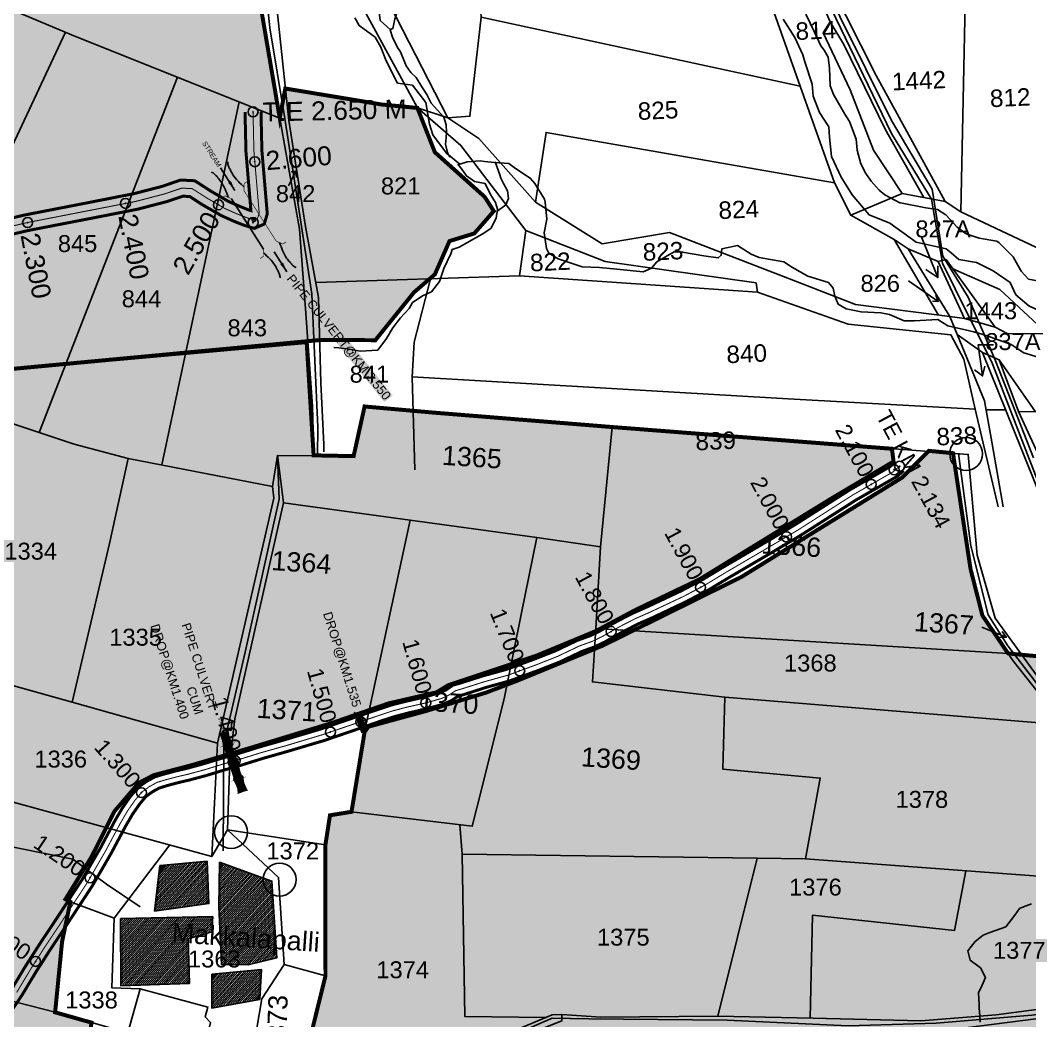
# Model space of a CAD drawing. Header units: millimetres. Extents: x 191342 to 235284, y 1600297 to 1616674.
# Drawn here: x 197762 to 198775, y 1606229 to 1607233 of the extents above; entities that cross this region are included whole.
import ezdxf
from ezdxf.enums import TextEntityAlignment as Align

# ---------------------------------------------------------------- set-up
doc = ezdxf.new("R2010")
doc.units = ezdxf.units.MM
doc.header["$LTSCALE"] = 15
doc.header["$PDMODE"] = 32
doc.header["$PDSIZE"] = 10
doc.linetypes.add('HIDDEN2', pattern=[0.1875, 0.125, -0.0625])
for name, color, linetype in [('BOUNDRY STONES', 240, 'Continuous'), ('CANAL1', 7, 'Continuous'), ('CSMark', 72, 'Continuous'), ('PLOTS', 7, 'Continuous'), ('PLOTS NO', 7, 'Continuous'), ('ROADS', 1, 'Continuous'), ('STREAMS', 4, 'Continuous'), ('STRUCTURE', 5, 'Continuous'), ('text2', 7, 'Continuous'), ('VILLAGE', 7, 'Continuous'), ('WUA-10', 3, 'Continuous')]:
    doc.layers.add(name, color=color, linetype=linetype)
doc.styles.get("Standard").update_dxf_attribs({"font": 'arial.ttf'})
doc.dimstyles.get("Standard").update_dxf_attribs({"dimtxt": 0.18, "dimasz": 0.18, "dimexe": 0.18, "dimexo": 0.0625, "dimgap": 0.09, "dimtad": 0, "dimtih": 1, "dimtoh": 1, "dimdec": 4, "dimzin": 0, "dimdsep": 46, "dimtxsty": 'Standard', "dimcen": 0.09, "dimadec": 0, "dimazin": 0, "dimtfac": 1, "dimtdec": 4, "dimtofl": 0, "dimtmove": 0, "dimatfit": 3, "dimfxl": 1, "dimtolj": 1, "dimtzin": 0, "dimarcsym": 0})

# ---------------------------------------------------------------- blocks, each defined once
blk = doc.blocks.new('DROP')
h = blk.add_hatch()
h.set_pattern_fill('ANSI31', color=1, scale=10, angle=45)
h.set_pattern_definition([(90, (-324.4107, -25.7687), (-1.25, 0), [])])
h.paths.add_polyline_path([(-9.9, -4.3), (-13.8, 4.1), (13.8, 4.1), (10.2, -4.3)])
at = {"layer": 'STRUCTURE', "color": 5, "const_width": 0.49}
blk.add_lwpolyline([(-9.9, -4.3), (-13.8, 4.1), (13.8, 4.1), (10.2, -4.3), (-9.9, -4.3)], dxfattribs=at)
at = {"layer": 'STRUCTURE', "color": 5}
blk.add_circle((0, 0), 1.33, dxfattribs=at)
blk = doc.blocks.new('SP')
at = {"layer": 'STRUCTURE'}
h = blk.add_hatch(dxfattribs=at)
h.set_pattern_fill('DASH', color=256, scale=8, style=0)
h.set_pattern_definition([(0, (0, 0), (1, 1), [1, -1])])
edge = h.paths.add_edge_path()
edge.add_spline(control_points=[(769825.7, 1706742.1), (769825.3, 1706741.8), (769823.8, 1706740.8), (769820.9, 1706740.3), (769817, 1706739.7), (769811.4, 1706738.9), (769804, 1706739.7), (769798.4, 1706741), (769795.6, 1706741.6)], knot_values=[0, 0, 0, 0, 1.613557, 5.24513, 8.624976, 13.470124, 22.190216, 30.746377, 30.746377, 30.746377, 30.746377], degree=3, periodic=0)
edge.add_line((769795.6, 1706741.6), (769792.6, 1706739.6))
edge.add_line((769792.6, 1706739.6), (769732.6, 1706739.6))
edge.add_line((769732.6, 1706739.6), (769729.6, 1706741.6))
edge.add_spline(control_points=[(769729.6, 1706741.6), (769726.9, 1706740.9), (769721.3, 1706739.5), (769713.9, 1706738.5), (769708.3, 1706739.1), (769704.4, 1706739.6), (769701.5, 1706740), (769700, 1706741), (769699.5, 1706741.3)], knot_values=[0, 0, 0, 0, 8.556161, 17.276253, 22.121402, 25.501247, 29.13282, 30.746377, 30.746377, 30.746377, 30.746377], degree=3, periodic=0)
edge.add_line((769699.5, 1706741.3), (769699.5, 1706722.1))
edge.add_spline(control_points=[(769699.5, 1706722.1), (769700, 1706722.4), (769701.4, 1706723.4), (769704.3, 1706724), (769708.2, 1706724.5), (769713.8, 1706725.3), (769721.2, 1706724.5), (769726.8, 1706723.3), (769729.6, 1706722.6)], knot_values=[0, 0, 0, 0, 1.613557, 5.24513, 8.624976, 13.470124, 22.190216, 30.746377, 30.746377, 30.746377, 30.746377], degree=3, periodic=0)
edge.add_line((769729.6, 1706722.6), (769732.6, 1706724.6))
edge.add_line((769732.6, 1706724.6), (769792.6, 1706724.6))
edge.add_line((769792.6, 1706724.6), (769795.6, 1706722.6))
edge.add_spline(control_points=[(769795.6, 1706722.6), (769798.4, 1706723.3), (769803.9, 1706724.8), (769811.3, 1706725.8), (769817, 1706725.1), (769820.9, 1706724.7), (769823.8, 1706724.2), (769825.2, 1706723.3), (769825.7, 1706723)], knot_values=[0, 0, 0, 0, 8.556161, 17.276253, 22.121402, 25.501247, 29.13282, 30.746377, 30.746377, 30.746377, 30.746377], degree=3, periodic=0)
edge.add_line((769825.7, 1706723), (769825.7, 1706742.1))
h.paths.add_polyline_path([(769764.2, 1706732.1, -1), (769761.1, 1706732.1, -1)], flags=0)
h.paths.add_polyline_path([(769761.1, 1706732.1, 1), (769764.2, 1706732.1, 1)], flags=16)
at = {"layer": 'STRUCTURE', "const_width": 0.628}
for points in [[(769726.6, 1706747.6), (769726.6, 1706743.6), (769732.6, 1706739.6), (769792.6, 1706739.6), (769798.6, 1706743.6), (769798.6, 1706747.6)], [(769726.6, 1706716.6), (769726.6, 1706720.6), (769732.6, 1706724.6), (769792.6, 1706724.6), (769798.6, 1706720.6), (769798.6, 1706716.6)]]:
    blk.add_lwpolyline(points, dxfattribs=at)
at = {"layer": 'STRUCTURE', "color": 3}
blk.add_lwpolyline([(769732.6, 1706724.6), (769792.6, 1706724.6)], dxfattribs=at)
blk.add_lwpolyline([(769732.6, 1706724.6), (769792.6, 1706724.6)], dxfattribs=at)
at = {"layer": 'STRUCTURE', "color": 0}
blk.add_circle((769762.6, 1706732.1), 1.55, dxfattribs=at)
at = {"layer": 'STRUCTURE'}
for points in [[(769699.5, 1706741.3), (769700.9, 1706740.5), (769704.4, 1706739.6), (769707.8, 1706739.2), (769712.6, 1706738.8), (769721.3, 1706739.7), (769729.6, 1706741.6)], [(769825.7, 1706742.1), (769824.3, 1706741.3), (769820.8, 1706740.3), (769817.5, 1706739.8), (769812.7, 1706739.2), (769804, 1706739.9), (769795.6, 1706741.6)], [(769699.5, 1706722.1), (769700.9, 1706723), (769704.4, 1706724), (769707.7, 1706724.5), (769712.5, 1706725), (769721.2, 1706724.4), (769729.6, 1706722.6)], [(769825.7, 1706723), (769824.3, 1706723.8), (769820.8, 1706724.7), (769817.4, 1706725.1), (769812.6, 1706725.5), (769803.9, 1706724.6), (769795.6, 1706722.6)]]:
    blk.add_spline(points, degree=3, dxfattribs=at)
at = {"layer": 'STRUCTURE', "color": 0}
blk.add_text('STREAM', height=5, dxfattribs=at).set_placement((769684.3, 1706732.1), align=Align.MIDDLE_CENTER)
for points in [[(769727.4, 1706732.1), (769700.8, 1706732.1)], [(769824.4, 1706732.1), (769800.5, 1706732.1)]]:
    blk.add_leader(points, dimstyle='Standard', override={"dimasz": 10, "dimgap": 0.09, "dimtad": 0}, dxfattribs=at)

msp = doc.modelspace()

# ---------------------------------------------------------------- hatches: boundary and pattern name
at = {"layer": 'PLOTS NO', "true_color": 0x105689}
h = msp.add_hatch(color=146, dxfattribs=at)
h.dxf.hatch_style = 1
h.paths.add_polyline_path([(195425.9, 1607605.5), (195528.8, 1607582.2), (195780.8, 1607523.3), (195795.6, 1607573.2), (195890, 1607547.4), (195987.8, 1607517.2), (196044.4, 1607456.8), (196107.5, 1607448.4), (196157, 1607439.5), (196177.6, 1607424.9), (196155.7, 1607329.1), (196168.9, 1607318.7), (196166.1, 1607292.3), (196147.5, 1607220.1), (196146.9, 1607150), (196150.2, 1607149), (196164.7, 1607144.6), (196265.3, 1607114.4), (196275.5, 1607145.4), (196296.4, 1607208), (196295.8, 1607260.3), (196305.2, 1607306.2), (196272.5, 1607312.5), (196283.9, 1607361.9), (196310.4, 1607406.6), (196362.5, 1607453.6), (196400.6, 1607433.4), (196485.6, 1607454.8), (196551.7, 1607448.9), (196606.8, 1607430.5), (196720.9, 1607425.1), (196803.5, 1607450.1), (196872.1, 1607482.8), (196998.2, 1607496.2), (197145.1, 1607513.7), (197345.2, 1607477.9), (197466.2, 1607490.9), (197586.9, 1607586.3), (197708.9, 1607598.7), (197786.5, 1607612.9), (197735.5, 1607546.8), (197647, 1607416.1), (198001.8, 1607257.3), (198022.7, 1607134.8), (198028.3, 1607164.4), (198124.6, 1607148.4), (198160.8, 1607144.9), (198178.3, 1607100.5), (198228.3, 1607055.7), (198237.4, 1607041.4), (198217.8, 1607019), (198193, 1607011.4), (198178.3, 1606978), (198157.3, 1606959.9), (198118.6, 1606912), (198062.8, 1606912.1), (197644.8, 1606872.9), (197626.5, 1606880.8), (197525.7, 1606663.1), (197254.3, 1606767.2), (197236.3, 1606710.7), (197213, 1606659.8), (197006.4, 1606825.5), (196912.7, 1606884.2), (196876.9, 1606916.2), (196740.2, 1606727), (196649.8, 1606610.4), (196571, 1606505.9), (196552.9, 1606481.1), (196551.5, 1606477.5), (196385.3, 1606524.5), (196380.5, 1606507.5), (196382.5, 1606496.2), (196370.6, 1606486.9), (196264.5, 1606512.6), (196170.4, 1606544.7), (196117.7, 1606585.9), (196087.8, 1606613.1), (196042.3, 1606639.7), (196004.7, 1606667.1), (195986.5, 1606670.1), (195975.4, 1606667.9), (195966.4, 1606665), (195954, 1606659.3), (195939.6, 1606651.5), (195923.7, 1606642.5), (195901.9, 1606667.1), (195885.9, 1606679.1), (195932.4, 1606801.6), (195964.4, 1606918), (195912.5, 1606915), (195912.2, 1606953.6), (195842.6, 1606972.9), (195776.6, 1607002.7), (195752.8, 1607013.5), (195663.1, 1607045.6), (195692.2, 1607167.9), (195566.6, 1607194.3), (195551.5, 1607197.5), (195547.8, 1607187.4), (195462.6, 1607209.5), (195340.1, 1607242.2), (195384.5, 1607370.9), (195393.9, 1607425), (195406, 1607489.2)])
at = {"layer": 'PLOTS NO', "true_color": 0xc7c8ca}
h = msp.add_hatch(color=9, dxfattribs=at)
h.dxf.hatch_style = 1
h.paths.add_polyline_path([(197576.5, 1605380.2), (197501.2, 1605390.1), (197465.1, 1605398.2), (197370.8, 1605444.7), (197345.7, 1605502.5), (197364.1, 1605593.9), (197358.4, 1605596.2), (197322.5, 1605610.4), (197331.4, 1605641.5), (197216.2, 1605754.3), (197126.7, 1605824.2), (197156.2, 1606044.7), (197160.3, 1606081.5), (197381.5, 1606349.3), (197461.6, 1606455.7), (197525.7, 1606663.1), (197626.5, 1606880.8), (197644.8, 1606872.9), (197853.8, 1606892.5), (198049.7, 1606910.1), (198056.7, 1606796.5), (198096.8, 1606795.7), (198107.8, 1606845.5), (198178.9, 1606839.2), (198356, 1606824.9), (198636.8, 1606803.1), (198638.4, 1606790.3), (198575.7, 1606753), (198444.1, 1606672.3), (198379.2, 1606641.3), (198340.1, 1606620.4), (198280, 1606595.5), (198215.5, 1606573.9), (198191.9, 1606566), (198179.9, 1606558.8), (198131.8, 1606547.7), (198075.5, 1606528.2), (197993.6, 1606503.2), (197933.8, 1606485.6), (197896.8, 1606475.9), (197881.5, 1606468.2), (197857, 1606439.6), (197833.8, 1606393.6), (197807.8, 1606351.4), (197812.7, 1606348.7), (197804.4, 1606308.8), (197797.4, 1606237.9), (197833.9, 1606227.6), (197825.3, 1606169.8), (197913, 1606139.3), (197894.2, 1606026), (197882.5, 1605938.8), (197879.7, 1605917.8), (197827.3, 1605912.9), (197759.3, 1605877.2), (197747.1, 1605855.3), (197722.8, 1605752.4), (197673.3, 1605607.8), (197627.1, 1605492), (197591.8, 1605403.4), (197589.9, 1605400.5)])
at = {"layer": 'PLOTS NO', "true_color": 0x7aafdf}
h = msp.add_hatch(dxfattribs=at)
h.set_pattern_fill('ANSI31', color=143)
h.set_pattern_definition([(45, (0, 0), (-0.088388347648, 0.088388347648), [])])
h.paths.add_polyline_path([(197585.9, 1605376.7), (197603.5, 1605405.1), (197675.3, 1605583.8), (197736, 1605753.4), (197754.3, 1605854.1), (197827.3, 1605899.7), (197863.9, 1605906.7), (197878.2, 1605906.9), (197895.3, 1605914.6), (197907.8, 1605953.9), (197907.6, 1605967.4), (197906.5, 1606034), (197950.2, 1606157.4), (197992, 1606152.1), (197991.4, 1606172.8), (198009.2, 1606158.3), (198041.1, 1606163), (198068.6, 1606274.5), (198068.5, 1606405.8), (198073.1, 1606435.5), (198094.7, 1606439), (198107, 1606514.1), (198107.8, 1606519), (198111.7, 1606524.4), (198169.4, 1606540.1), (198230.1, 1606558.7), (198261, 1606570.5), (198346.7, 1606605.7), (198485.7, 1606674.5), (198647.1, 1606774.3), (198673.8, 1606801), (198698, 1606798.7), (198706.8, 1606740.7), (198715.6, 1606682.6), (198727.5, 1606635.9), (198753.3, 1606597.8), (198897, 1606584.1), (198900.2, 1606584.1), (198902.8, 1606591.6), (198917.7, 1606601.4), (198949.6, 1606617.5), (198954.5, 1606630.1), (198991.9, 1606661.4), (199016.2, 1606674.5), (199040.3, 1606671.4), (199064.3, 1606657.9), (199109.5, 1606654.2), (199127.3, 1606648.5), (199131.1, 1606639.5), (199139.4, 1606633), (199162.7, 1606633.1), (199185.3, 1606630.8), (199205, 1606621.8), (199221, 1606623.4), (199231.7, 1606616), (199244.8, 1606612.8), (199273.4, 1606614.6), (199309.7, 1606614.2), (199326.1, 1606621.8), (199352.6, 1606620.5), (199376.3, 1606605), (199410.6, 1606599.5), (199424.7, 1606595.3), (199413.8, 1606545.9), (199408.6, 1606504), (199390.9, 1606431.8), (199381.9, 1606431.9), (199367.7, 1606405.6), (199364.3, 1606397.4), (199346.3, 1606384.2), (199330.5, 1606368.7), (199318.4, 1606356.4), (199291.5, 1606347.5), (199279.6, 1606336.5), (199256.5, 1606328.5), (199242.7, 1606330.1), (199231.9, 1606329.7), (199212.6, 1606341), (199187.5, 1606339.5), (199157.9, 1606438.7), (199100.1, 1606447.5), (198983.5, 1606468.8), (198962.5, 1606471.2), (198864.7, 1606478.7), (198855.6, 1606469.4), (198882.3, 1606367), (198920.4, 1606260.3), (198919.9, 1606256.2), (198924.9, 1606249.8), (199002.7, 1606050.8), (198925.4, 1606061.5), (198829.8, 1606070), (198809.6, 1606073), (198693.9, 1606084.4), (198687.9, 1606041.4), (198701.2, 1606040.2), (198693.2, 1605951.5), (198680.7, 1605811.2), (198714.8, 1605809.2), (198705.8, 1605754), (198691.8, 1605662.1), (198670.7, 1605556.5), (198763.7, 1605536.7), (198756.7, 1605421.8), (198656.1, 1605412.3), (198611.7, 1605380.8), (198574.4, 1605375.1), (198513.1, 1605322.5), (198371.9, 1605207.6), (198259.8, 1605124.1), (198239.4, 1605113.9), (198211.5, 1605211.8), (198070.2, 1605239.5), (198009.9, 1605249.5), (197828, 1605287), (197834.7, 1605315.1), (197739, 1605330.3)])
at = {"layer": 'VILLAGE'}
h = msp.add_hatch(dxfattribs=at)
h.set_pattern_fill('ANSI31', color=30, scale=11.805297, angle=2.6274)
h.set_pattern_definition([(47.627391, (153890.0272, 1592848.3399), (-1.09018614, 0.99452142), [])])
h.paths.add_polyline_path([(197954.6, 1606276.1), (198004.4, 1606281), (198002.6, 1606250.8), (197954.5, 1606242.1)])
h.paths.add_polyline_path([(197863.1, 1606331.9), (197955.5, 1606333.9), (197954.5, 1606318.7), (197930.7, 1606311.5), (197932.3, 1606266.9), (197863.3, 1606264.5)])
h.paths.add_polyline_path([(197962.3, 1606388.4), (198014.9, 1606369.6), (198019.8, 1606292.7), (197990.9, 1606285.6), (197964.2, 1606285.8), (197961.5, 1606343.8)])
h.paths.add_polyline_path([(197902.3, 1606385.1), (197949.9, 1606389.5), (197951.6, 1606347), (197897.1, 1606339.5)])

# ---------------------------------------------------------------- linework, layer by layer
at = {"layer": 'BOUNDRY STONES', "color": 1}
for centre in [(198711.2, 1606797.9), (197973.9, 1606418.6), (198022.6, 1606371)]:
    msp.add_circle(centre, 16.5, dxfattribs=at)
at = {"layer": 'CANAL1', "color": 200, "const_width": 3}
for points in [[(197683.5, 1607017.8), (197766.6, 1607037.5), (197834.5, 1607050.7), (197876.7, 1607059), (197904.9, 1607066.3), (197923.2, 1607072.6), (197937.5, 1607071.9), (197953.4, 1607061.6), (197971.2, 1607051.2), (197982.8, 1607046.1), (197991.8, 1607042.5), (197993.8, 1607041.9), (197988.8, 1607101.2), (197987.9, 1607140.8)], [(197687.8, 1607002.4), (197769.9, 1607021.9), (197837.6, 1607035), (197880.3, 1607043.4), (197909.5, 1607051), (197925.5, 1607056.4), (197932.4, 1607056.1), (197945, 1607047.9), (197964, 1607037), (197976.6, 1607031.3), (197986.5, 1607027.4), (197997.2, 1607024.1), (198007.2, 1607028.5), (198010.2, 1607038.8), (198004.8, 1607102.1), (198003.9, 1607141.1)], [(197753.7, 1606261), (197767.8, 1606284.4), (197782.3, 1606307), (197798.5, 1606331.4), (197824.8, 1606371.5), (197843, 1606403), (197857.6, 1606430.5), (197864.9, 1606442.9), (197872.7, 1606454.1), (197880.3, 1606463.2), (197888.8, 1606469.4), (197897.3, 1606474), (197906.5, 1606476.8), (197917.7, 1606479.8), (197929.2, 1606482.5), (197945.7, 1606487), (197964.5, 1606492.7), (197980.1, 1606497.1), (198002.2, 1606504), (198027.5, 1606511.2), (198063.9, 1606522.1), (198093.8, 1606532.3), (198121.4, 1606541.7), (198134.2, 1606546), (198148.6, 1606549.7), (198168.4, 1606554.2), (198182.7, 1606558.3), (198189, 1606561), (198196.4, 1606566), (198204.2, 1606568.2), (198226.7, 1606575.4), (198249.3, 1606581.6), (198277.2, 1606591.8), (198299.1, 1606600.4), (198321.1, 1606610.9), (198333.8, 1606615.5), (198343.1, 1606619.9), (198360.9, 1606630), (198376.9, 1606638.2), (198391.6, 1606644.7), (198425.4, 1606660.6), (198447.2, 1606672.1), (198467, 1606684.1), (198508, 1606708.1), (198539.6, 1606726.9), (198594.5, 1606761.9), (198634.9, 1606785.2), (198640.5, 1606790.1)], [(197750.5, 1606234.9), (197763.8, 1606254.5), (197778, 1606278.1), (197792.3, 1606300.5), (197808.5, 1606324.8), (197835, 1606365.2), (197853.5, 1606397.2), (197868.1, 1606424.6), (197875, 1606436.5), (197882.2, 1606446.8), (197888.5, 1606454.4), (197895.2, 1606459.2), (197902, 1606462.9), (197909.8, 1606465.3), (197920.6, 1606468.2), (197932.1, 1606470.9), (197949, 1606475.4), (197967.9, 1606481.2), (197983.5, 1606485.6), (198005.6, 1606492.5), (198030.9, 1606499.7), (198067.6, 1606510.6), (198097.7, 1606520.9), (198125.2, 1606530.4), (198137.6, 1606534.4), (198151.5, 1606538.1), (198171.4, 1606542.6), (198186.8, 1606547), (198194.8, 1606550.5), (198201.5, 1606554.9), (198207.7, 1606556.7), (198230.1, 1606563.9), (198253, 1606570.2), (198281.5, 1606580.6), (198303.9, 1606589.4), (198325.7, 1606599.8), (198338.4, 1606604.4), (198348.6, 1606609.2), (198366.6, 1606619.4), (198382.1, 1606627.4), (198396.6, 1606633.7), (198430.7, 1606649.9), (198453.1, 1606661.7), (198473.1, 1606673.8), (198514.1, 1606697.8), (198545.9, 1606716.7), (198600.7, 1606751.7), (198642, 1606775.4), (198648.5, 1606781.1)]]:
    msp.add_lwpolyline(points, dxfattribs=at)
at = {"layer": 'CANAL1', "color": 1, "linetype": 'HIDDEN2', "ltscale": 4, "const_width": 1}
for points in [[(197685.6, 1607010.1), (197768.3, 1607029.7), (197836, 1607042.9), (197878.5, 1607051.2), (197907.2, 1607058.7), (197924.4, 1607064.5), (197934.9, 1607064), (197949.2, 1607054.8), (197967.6, 1607044.1), (197979.7, 1607038.7), (197989.2, 1607035), (197996.7, 1607032.6), (198000.5, 1607034.3), (198002.1, 1607039.6), (197996.8, 1607101.6), (197995.9, 1607141)], [(197758.8, 1606257.8), (197772.9, 1606281.2), (197787.3, 1606303.8), (197803.5, 1606328.1), (197829.9, 1606368.4), (197848.2, 1606400.1), (197862.8, 1606427.5), (197869.9, 1606439.7), (197877.4, 1606450.5), (197884.4, 1606458.8), (197892, 1606464.3), (197899.6, 1606468.5), (197908.2, 1606471.1), (197919.2, 1606474), (197930.7, 1606476.7), (197947.4, 1606481.2), (197966.2, 1606487), (197981.8, 1606491.4), (198003.9, 1606498.3), (198029.2, 1606505.4), (198065.8, 1606516.4), (198095.7, 1606526.6), (198123.3, 1606536), (198135.9, 1606540.2), (198150, 1606543.9), (198169.9, 1606548.4), (198184.8, 1606552.6), (198191.9, 1606555.8), (198199, 1606560.4), (198206, 1606562.5), (198228.4, 1606569.6), (198251.2, 1606575.9), (198279.4, 1606586.2), (198301.5, 1606594.9), (198323.4, 1606605.4), (198336.1, 1606609.9), (198345.8, 1606614.6), (198363.7, 1606624.7), (198379.5, 1606632.8), (198394.1, 1606639.2), (198428.1, 1606655.2), (198450.1, 1606666.9), (198470, 1606679), (198511, 1606703), (198542.8, 1606721.8), (198597.6, 1606756.8), (198638.5, 1606780.3), (198644.5, 1606785.6)]]:
    msp.add_lwpolyline(points, dxfattribs=at)
at = {"layer": 'PLOTS'}
for points in [[(198350.5, 1607772.2), (198386.7, 1607697.6), (198427.2, 1607614.3), (198477.9, 1607499.8), (198509, 1607419.4), (198551.1, 1607323.5), (198575.2, 1607268.3), (198620.9, 1607177.4), (198686.1, 1607058.5), (198690.2, 1607051), (198646.9, 1607059)], [(198071.7, 1607487.6), (198101.1, 1607480.2), (198109.5, 1607419.9), (198096.5, 1607330.2), (198095.3, 1607322), (198139.5, 1607236), (198191.4, 1607135), (198160.8, 1607144.9), (198102.9, 1607251), (198080.3, 1607327.8), (198093.6, 1607428.5), (198011.3, 1607450.4)], [(198109.5, 1607419.9), (198213.9, 1607366.2), (198216.5, 1607353.2), (198224.7, 1607236), (198213.4, 1607136.6), (198191.4, 1607135), (198222.4, 1607114.3), (198279.1, 1607050.3), (198289.8, 1607120.4), (198579.1, 1607069.9), (198544.8, 1607166.8), (198224.7, 1607236)], [(197648.2, 1607416.5), (197582.8, 1607325.5), (197723.4, 1607256.3), (197817.9, 1607216.7), (198022.7, 1607134.8)], [(198706, 1607040.8), (198712.9, 1607378.7), (198739, 1607368.7), (198763.6, 1607310.8), (198811.5, 1607251.1)], [(198595.7, 1607037.3), (198646.9, 1607059), (198618.4, 1607102.6), (198594.9, 1607163.2), (198567.7, 1607220.4), (198574.8, 1607231.4), (198540, 1607310.6), (198518.7, 1607359.2), (198514.2, 1607368.1), (198499.3, 1607374.1)], [(198544.8, 1607166.8), (198503.7, 1607283), (198485.1, 1607315.2), (198405.9, 1607352.1), (198403.3, 1607367.7)], [(198016.8, 1607274.5), (198031.7, 1607132.4), (198048.5, 1607025.9), (198061.5, 1606954.9), (198064, 1606869.3), (198066.8, 1606807.4), (198066.8, 1606799.9)], [(198002.9, 1607246.3), (198024.1, 1607126.9), (198042.5, 1607023.3), (198048.6, 1606943.5), (198055.6, 1606845.9), (198056.9, 1606796.1)], [(198668.6, 1607055), (198629.9, 1607123.7), (198588.6, 1607208.7), (198574.8, 1607231.4)], [(196732.1, 1607224), (197074.8, 1607172.3), (197017, 1607059.9), (197369.3, 1606989.3), (197626.5, 1606880.8), (197730.8, 1606836), (197816.6, 1606807.8), (197870.8, 1606793.5), (198015.5, 1606765.3), (198020.4, 1606796.4), (198096.8, 1606795.7), (198107.8, 1606845.5), (198356, 1606824.9), (198713.3, 1606797.5), (198722.2, 1606696.5), (198740.3, 1606633.3), (198805.6, 1606543.4), (198865.2, 1606472.6), (198907.7, 1606329.3), (199143.8, 1606289.3), (199220.6, 1606276.3), (199217.6, 1606258.4), (199614.6, 1606162.2)], [(197644.8, 1606872.9), (197807.7, 1607221)], [(197920.3, 1607175.7), (197781.4, 1606819.4)], [(198028.3, 1607164.4), (198124.6, 1607148.4), (198160.8, 1607144.9), (198204.4, 1607107.4), (198269.6, 1607022.1), (198263.3, 1606976.5), (198058.8, 1606969.8)], [(197904.5, 1606786.9), (197982, 1607151.1)], [(198639.1, 1607013), (198595.7, 1607037.3), (198579.1, 1607069.9)], [(198279.1, 1607050.3), (198346, 1607008.7), (198413.6, 1607019.9), (198528, 1606975.8), (198600.3, 1606947.8), (198694.9, 1606935.7), (198653.2, 1607003.7), (198639.1, 1607013), (198683.5, 1606937.2)], [(198690.2, 1607051), (198706, 1607040.8), (198810.2, 1606991.5), (198815, 1606946.1), (198868.1, 1606900.3), (198928.8, 1606886.5), (199012.2, 1606875), (199084.3, 1606847.8), (199169.9, 1606782.1), (199207.7, 1606776.8), (199233.8, 1606805.9), (199318.5, 1606892.9)], [(198263.3, 1606976.5), (198501.9, 1606960.1), (198500.5, 1606969.5), (198349.1, 1606990.8), (198269.6, 1607022.1)], [(198694.9, 1606935.7), (198709.6, 1606933.9), (198683.1, 1606990.9), (198653.2, 1607003.7)], [(198683.1, 1606990.9), (198691, 1606992.8), (198740.4, 1606925.1), (198709.6, 1606933.9)], [(198740.4, 1606925.1), (198752.9, 1606918.5), (198792.4, 1606918.6), (198745.1, 1606962.8), (198697.7, 1606983.6)], [(198501.9, 1606960.1), (198592.7, 1606928.1), (198696, 1606917.2), (198708.8, 1606892.9), (198720.3, 1606842.8), (198532.6, 1606853.2), (198155.6, 1606875.1), (198157.6, 1606909.9), (198173.8, 1606973.5)], [(198748.5, 1606744.7), (198737.3, 1606808), (198729.7, 1606851.1), (198694.9, 1606935.7)], [(198702.3, 1606917.7), (198727.6, 1606899.8), (198766.6, 1606802.8), (198801.5, 1606716), (198834.2, 1606634.6), (198859.9, 1606570.7), (198896.1, 1606497.6), (198906.3, 1606476.9), (198864.7, 1606478.7)], [(198988.5, 1606315.6), (198960.7, 1606396.1), (198925.6, 1606475.4), (198887.7, 1606549.5), (198847.9, 1606640), (198806.4, 1606747.7), (198763.8, 1606840.5), (198744.3, 1606892.4), (198727.6, 1606899.8)], [(198744.3, 1606892.4), (198780.6, 1606840.1), (198763.8, 1606840.5)], [(198155.6, 1606875.1), (198158.2, 1606781.9)], [(198720.3, 1606842.8), (198743.3, 1606745)], [(198731.3, 1606842.2), (198750.9, 1606842)], [(198339.6, 1606622.8), (198344.3, 1606704.7), (198356, 1606824.9)], [(197635.2, 1606621.1), (197630.2, 1606600.4), (197814.5, 1606548.9), (197851.9, 1606708.1), (197870.8, 1606793.5)], [(198020.4, 1606796.4), (198023.8, 1606770.3), (198026.6, 1606748.9), (198002.7, 1606643.5), (197977.5, 1606532.4), (197972.6, 1606490.2), (197970.2, 1606421), (197954.5, 1606394.3), (197960.2, 1606508)], [(198698, 1606798.7), (198715.6, 1606682.6), (198727.5, 1606635.9), (198758.1, 1606590.8), (198830.5, 1606499.2), (198855.6, 1606469.4), (198882.3, 1606367), (198920.4, 1606260.3), (198919.9, 1606256.2), (198887.3, 1606253), (198829.8, 1606247.2), (198741.2, 1606235.3), (198665.6, 1606229.5), (198557.6, 1606232), (198462.2, 1606234.1), (198344.9, 1606233), (198305.5, 1606235.8)], [(197814.5, 1606548.9), (197960.2, 1606508), (197997.5, 1606669.4), (198016.9, 1606753.5), (198015.5, 1606765.3)], [(198344.3, 1606704.7), (198280.7, 1606714.2), (198026.6, 1606748.9)], [(198153.6, 1606731.5), (198108.3, 1606522.3), (198094.7, 1606439), (198073.1, 1606435.5), (198068.5, 1606405.8)], [(198094.7, 1606439), (198215.8, 1606424.5), (198225, 1606461.3), (198248, 1606553.9), (198265.3, 1606638.4), (198280.7, 1606714.2)], [(198469.1, 1606553.9), (198336.4, 1606569.3), (198339.6, 1606622.8), (198753.3, 1606597.8)], [(198550.2, 1606392), (198564.9, 1606472.8), (198467.3, 1606481.7), (198469.1, 1606553.9), (198809.1, 1606526.2)], [(197602.3, 1606490.3), (197954.5, 1606394.3)], [(197882.7, 1606261.5), (197950.6, 1606243.1), (197948, 1606233.5), (197953.1, 1606227.8), (197937.2, 1606159.1), (197992, 1606152.1), (197991.4, 1606172.8), (198004.6, 1606251.3), (198027, 1606286), (198068.6, 1606274.5), (198068.5, 1606405.8), (197970.2, 1606421), (198021.6, 1606373.2), (198027, 1606286)], [(198205.8, 1606396.4), (198203.2, 1606426)], [(197912.4, 1606405.8), (197856.6, 1606332.5), (197854.2, 1606262.5), (197882.7, 1606261.5), (197870.3, 1606217.4), (197797.4, 1606237.9), (197804.4, 1606308.8), (197812.7, 1606348.7), (197856.6, 1606332.5)], [(198289.3, 1606232.7), (198208.3, 1606233.8), (198205.8, 1606396.4), (198501.5, 1606392.6), (198550.2, 1606392), (198882.3, 1606367)], [(198462.2, 1606234.1), (198501.5, 1606392.6)], [(198710.9, 1606379.9), (198699.5, 1606319.9), (198557, 1606335.2), (198554.6, 1606232)], [(197797.4, 1606237.9), (197553.5, 1606300.6)], [(198068.6, 1606274.5), (198041.1, 1606163), (198009.2, 1606158.3), (197991.4, 1606172.8)], [(198710.7, 1606222.3), (198924.9, 1606249.8), (198975, 1606120.6), (199002.7, 1606050.8), (198925.4, 1606061.5), (198693.9, 1606084.4)], [(198041.1, 1606163), (198211.5, 1606200), (198296, 1606235.5), (198305.5, 1606235.8), (198305.7, 1606229.3), (198209.2, 1606191), (198011.3, 1606150.8), (198013.3, 1606141.1), (198027.7, 1606099), (198038.9, 1606045.1), (198060.6, 1605974.8), (198085.3, 1605895.1), (198125.3, 1605800.5), (198147.1, 1605749), (198154.3, 1605692.4), (198168, 1605586.4), (198175.5, 1605498.4), (198181.3, 1605408.1), (198206, 1605332.9), (198208, 1605238.5), (198212.1, 1605206.9), (198246.6, 1605099.3)]]:
    msp.add_lwpolyline(points, dxfattribs=at)
at = {"layer": 'PLOTS NO'}
for points in [[(198038.7, 1607081.5), (198031.6, 1607066.8)], [(198034.2, 1607080.8), (198038.7, 1607081.5), (198039.5, 1607075.3)], [(198682.8, 1606974.7), (198666.1, 1607016.2)], [(198670.6, 1606982.8), (198682.8, 1606974.7), (198682.8, 1606986.6)], [(198683.3, 1606950.8), (198653.4, 1606971.4)], [(198677.4, 1606951), (198683.3, 1606950.8), (198680.8, 1606957.2)], [(198727.7, 1606876.2), (198723.1, 1606907.2), (198738.8, 1606907.4)], [(198719.7, 1606882.4), (198727.7, 1606876.2), (198730, 1606886)], [(198751.4, 1606614.1), (198726.8, 1606624.1)], [(198744.4, 1606613.7), (198751.4, 1606614.1), (198747.4, 1606619.9)], [(197965.8, 1606523.1), (197973.9, 1606520.6), (197974.6, 1606529.2)]]:
    msp.add_lwpolyline(points, dxfattribs=at)
at = {"layer": 'ROADS'}
for points in [[(198146.3, 1608587.4), (198182.3, 1608486), (198195.3, 1608344.4), (198218.4, 1608204.4), (198244.4, 1608046.2), (198262.8, 1607969.1), (198304.7, 1607847.8), (198332.7, 1607766.4), (198404.5, 1607624.7), (198478.6, 1607465.6), (198543, 1607318.8), (198575.7, 1607244.5), (198636.4, 1607119.4), (198676.3, 1607053.5)], [(198778.6, 1606794.1), (198740.5, 1606891.3), (198713.2, 1606955.2), (198687.7, 1606996.2), (198677.2, 1607063.4), (198636.2, 1607132.3), (198584.8, 1607235.9), (198551.8, 1607311.1), (198517.8, 1607388.6), (198488, 1607456.4), (198424.2, 1607600.9), (198367.9, 1607720.9), (198320, 1607822.9), (198276.4, 1607947), (198250.3, 1608042.8), (198230.5, 1608161.6), (198210.5, 1608281.7), (198198.7, 1608383.9), (198187.9, 1608477), (198158.5, 1608580.6)], [(198002, 1607327.7), (198012.7, 1607225.1), (198027.8, 1607134.2), (198040.3, 1607054.3), (198054.9, 1606958.4), (198060.9, 1606824.6), (198060.5, 1606796.1)], [(198676.3, 1607053.5), (198687.6, 1606989.1), (198713, 1606937.9), (198736.8, 1606889.8), (198772.7, 1606797.3), (198814.9, 1606688.7), (198859.5, 1606586.9), (198891.1, 1606514.6), (198927.9, 1606440.8), (198962.7, 1606354.4), (198976.2, 1606317.7)]]:
    msp.add_lwpolyline(points, dxfattribs=at)
at = {"layer": 'ROADS', "color": 1}
for points in [[(196643.8, 1607090.3), (196656.4, 1607050.9), (196662.4, 1607003.1), (196687.9, 1606986.4), (196769.4, 1606971), (196800, 1606965.2), (196822.4, 1606915.8), (196877.5, 1606851.8), (196923.3, 1606814.6), (196976.6, 1606796.8), (196981.1, 1606777.6), (197061.5, 1606740.8), (197168.3, 1606681.3), (197193.4, 1606670), (197233.4, 1606663.7), (197358.9, 1606618.6), (197396.7, 1606585), (197481.8, 1606507.5), (197577.3, 1606451.4), (197666.4, 1606421.6), (197762.2, 1606402.1), (197815, 1606391.4), (197849, 1606366.5), (197882.6, 1606343.8)], [(198020.4, 1606796.4), (198022, 1606752.7), (197988, 1606599), (197966.5, 1606507.2), (197965.8, 1606399.9)], [(199383.3, 1605124), (199343.1, 1605242.9), (199282.3, 1605404.3), (199243.8, 1605506.4), (199211.7, 1605591.8), (199138.3, 1605724.4), (199078.6, 1605842.9), (199049.3, 1605920), (199004, 1606057.7), (198963.3, 1606164.7), (198927.3, 1606259.2), (198889.7, 1606368), (198862.6, 1606471.9), (198799.9, 1606544.5), (198753.1, 1606605.3), (198733.4, 1606636.7), (198715.9, 1606705.7), (198703.6, 1606798.3)], [(198011, 1606153.6), (198063, 1606164.4), (198211.4, 1606195.4), (198295.8, 1606232.2), (198332.7, 1606231.5), (198471.4, 1606230), (198592.9, 1606224.3), (198681.2, 1606227.1), (198777, 1606234.9), (198929.5, 1606253.5), (198963.1, 1606257.6), (199013.3, 1606263.6), (199175.3, 1606284)]]:
    msp.add_lwpolyline(points, dxfattribs=at)
at = {"layer": 'STREAMS'}
for points in [[(198066.3, 1607356.7), (198077.4, 1607360.5), (198082.6, 1607361.7), (198102.3, 1607357.4), (198109.6, 1607332.5), (198110.9, 1607323.7), (198118.2, 1607310.3), (198123, 1607298), (198121.4, 1607287.6), (198126.9, 1607279.7), (198132.6, 1607268.4), (198138.4, 1607256.2), (198141.1, 1607243.5), (198138.2, 1607233.9), (198136.2, 1607224.7), (198133.5, 1607223.6), (198123.6, 1607232.6), (198121.7, 1607246.5), (198119, 1607252.2), (198113.5, 1607258.7), (198107.2, 1607270.3), (198104.6, 1607280.2), (198102.9, 1607292), (198095.3, 1607310.9)], [(198550.5, 1607239.1), (198559, 1607221), (198565.6, 1607207.2), (198568.8, 1607202.9), (198572.7, 1607196), (198574.1, 1607184.7), (198574.9, 1607167.2), (198578.3, 1607158.5), (198585.4, 1607145.7), (198589.6, 1607138.8), (198594.1, 1607131.3), (198600.9, 1607113.5), (198602, 1607102.5), (198605.6, 1607088.7), (198610.5, 1607079.1), (198615.9, 1607071.4), (198623.8, 1607062.5), (198629.7, 1607057.7), (198644.6, 1607049.8), (198645.2, 1607049.8), (198670.8, 1607044.6), (198682.5, 1607043.1), (198690.8, 1607037.8), (198702.1, 1607025.2), (198711.3, 1607018.5), (198724.3, 1607014.4), (198742, 1607011.3), (198744.2, 1607009.6), (198758.2, 1606995.7), (198766.3, 1606981.2), (198773.8, 1606973.2), (198786.1, 1606970.8)], [(198797.9, 1606890.5), (198769.1, 1606899.3), (198756.2, 1606907.8), (198735.1, 1606915.5), (198726.8, 1606918), (198719, 1606920.5), (198692.7, 1606926.5), (198682.7, 1606932.8), (198659.2, 1606931.3), (198649.1, 1606931.3), (198634.3, 1606937.8), (198625.6, 1606939.3), (198605.8, 1606940.4), (198590.7, 1606943.5), (198582.8, 1606948), (198579.5, 1606956), (198577.7, 1606964.1), (198573.1, 1606969.7), (198552.3, 1606976.2), (198537, 1606984.9), (198528.3, 1606990.6), (198503.5, 1606994.9), (198495.4, 1606998.1), (198481.7, 1607006.9), (198466.1, 1607003.5), (198465.5, 1606997.1), (198462.5, 1606994.5), (198448.2, 1606996.6), (198426.8, 1607000.4), (198418.3, 1607000.7), (198401, 1606990.5), (198395.5, 1606984.2), (198387.2, 1606980.7), (198360.7, 1606983.2), (198343.6, 1606984.8), (198326, 1606985.5), (198302, 1606993.5), (198292.6, 1606999.1), (198290.3, 1607003.9), (198288, 1607019.5), (198290.7, 1607033.5), (198289, 1607050.4), (198288.3, 1607053.4), (198278.5, 1607069), (198274, 1607074.5), (198259.3, 1607084.1), (198252.6, 1607089.3), (198238, 1607090.1), (198228, 1607091.2), (198223.7, 1607091.9), (198210.7, 1607090.7), (198203.5, 1607088.5), (198190.3, 1607099.2), (198180.9, 1607111.7), (198176.1, 1607117.9), (198172.8, 1607128.6), (198169.1, 1607150.5), (198155.8, 1607167.9), (198140.9, 1607169.9), (198133.2, 1607184.7), (198128.8, 1607193.9), (198124, 1607205.8), (198118.4, 1607215.8), (198102.4, 1607227.5), (198098.1, 1607235.2)], [(198787.5, 1606940.1), (198774.2, 1606946.6), (198761, 1606957.6), (198755.3, 1606969.7), (198738.2, 1606981.4), (198721.7, 1606989.9), (198704, 1606992.8), (198696.1, 1606999.7), (198691.1, 1607003.5), (198661, 1607010.4), (198634.5, 1607029.5), (198613.8, 1607037.8), (198596.8, 1607057.7), (198585.8, 1607075.6), (198576.1, 1607096.3), (198574.3, 1607115.6), (198573.4, 1607126.1), (198564, 1607140.4), (198557.7, 1607156.7), (198556.7, 1607168.6), (198549.5, 1607191.1), (198547.5, 1607198.3), (198539.4, 1607215.6), (198527.8, 1607233.9)], [(198133.5, 1607223.2), (198135.7, 1607216), (198140.7, 1607205.5), (198143.7, 1607201.1), (198149.5, 1607187.3), (198154.1, 1607180.5), (198159.5, 1607175.3), (198165.1, 1607166.1), (198170.1, 1607158.4), (198174.7, 1607149.8), (198187.3, 1607135.8), (198189.8, 1607128), (198190.1, 1607120.7), (198189.5, 1607115.2), (198188.9, 1607108.5), (198191.1, 1607100.3), (198193.4, 1607095.7)], [(198201.4, 1607088.5), (198205.3, 1607083.5), (198209.9, 1607076.7), (198218.1, 1607071.3), (198228.9, 1607069), (198234.2, 1607058), (198239.2, 1607050), (198241, 1607043.4), (198239.9, 1607034.2), (198234.3, 1607024.1), (198225.7, 1607018.3), (198202.8, 1607005.3), (198195.6, 1607002.9), (198194.2, 1606998.7), (198187.2, 1606984), (198183, 1606970.7), (198174.9, 1606960.6), (198166.5, 1606956.9), (198155.8, 1606949.7), (198152.5, 1606943.7), (198143.7, 1606934.5), (198136.2, 1606924.4), (198129.7, 1606913.7), (198121, 1606902.1), (198103.4, 1606901), (198092.6, 1606902.9), (198082.1, 1606904.3), (198076.9, 1606904.7)], [(198240.6, 1607041), (198249.5, 1607047.9), (198252, 1607054.2), (198251, 1607061.9), (198247.3, 1607069.1), (198244.6, 1607074.5), (198243.5, 1607077.9), (198238.9, 1607090.7)]]:
    msp.add_lwpolyline(points, dxfattribs=at)
at = {"layer": 'STREAMS', "color": 4}
msp.add_lwpolyline([(198776.8, 1606346.6), (198768.7, 1606343.6), (198764.8, 1606342.2), (198760.2, 1606335.4), (198750.9, 1606323.7), (198735, 1606317.8), (198728.4, 1606315.3), (198720.4, 1606309.1), (198713, 1606299.6), (198715.3, 1606290.1), (198725.6, 1606282.4), (198730.6, 1606272.7), (198726.8, 1606264.5), (198723.6, 1606257.5), (198723.9, 1606251.4), (198724.1, 1606245.6), (198724.3, 1606242.4), (198724.9, 1606234.1), (198725.4, 1606228.1)], dxfattribs=at)
at = {"layer": 'text2', "color": 3}
for p in [(197995.9, 1607141), (197997.7, 1607091), (197867.9, 1607049.2), (197961.2, 1607047.8), (197769.8, 1607030), (197996, 1607030, 69), (198639, 1606782, 77), (198104, 1606529.3), (197976, 1606489, 75)]:
    msp.add_point(p, dxfattribs=at)
at = {"layer": 'text2', "color": 2, "linetype": 'Continuous'}
for p in [(198644.5, 1606785.6), (198616, 1606767.4), (198531, 1606714.8), (198444.8, 1606664.1), (198355.1, 1606619.8), (198263.4, 1606580.4), (198169.2, 1606548.2), (198073.6, 1606519), (197977.9, 1606490.3), (197884, 1606458.2), (197832.4, 1606372.8), (197777.8, 1606289)]:
    msp.add_point(p, dxfattribs=at)
at = {"layer": 'VILLAGE', "color": 30}
for points in [[(197902.3, 1606385.1), (197949.9, 1606389.5), (197951.6, 1606347), (197897.1, 1606339.5), (197902.3, 1606385.1)], [(197962.3, 1606388.4), (198014.9, 1606369.6), (198019.8, 1606292.7), (197990.9, 1606285.6), (197964.2, 1606285.8), (197961.5, 1606343.8), (197962.3, 1606388.4)], [(197863.1, 1606331.9), (197955.5, 1606333.9), (197954.5, 1606318.7), (197930.7, 1606311.5), (197932.3, 1606266.9), (197863.3, 1606264.5), (197863.1, 1606331.9)], [(197954.6, 1606276.1), (198004.4, 1606281), (198002.6, 1606250.8), (197954.5, 1606242.1), (197954.6, 1606276.1)]]:
    msp.add_lwpolyline(points, dxfattribs=at)
at = {"layer": 'WUA-10', "color": 15, "const_width": 4}
for points in [[(198001.8, 1607257.3), (198022.7, 1607134.8), (198028.3, 1607164.4), (198124.6, 1607148.4), (198160.8, 1607144.9), (198178.3, 1607100.5), (198228.3, 1607055.7), (198237.4, 1607041.4), (198217.8, 1607019), (198193, 1607011.4), (198178.3, 1606978), (198157.3, 1606959.9), (198118.6, 1606912), (198062.8, 1606912.1), (197644.8, 1606872.9), (197626.5, 1606880.8), (197525.7, 1606663.1), (197254.3, 1606767.2), (197236.3, 1606710.7), (197213, 1606659.8), (197006.4, 1606825.5), (196912.7, 1606884.2), (196876.9, 1606916.2), (196740.2, 1606727)], [(197644.8, 1606872.9), (197853.8, 1606892.5), (198049.7, 1606910.1), (198056.7, 1606796.5), (198096.8, 1606795.7), (198107.8, 1606845.5), (198178.9, 1606839.2), (198356, 1606824.9), (198636.8, 1606803.1), (198638.4, 1606790.3), (198575.7, 1606753), (198444.1, 1606672.3), (198379.2, 1606641.3), (198340.1, 1606620.4), (198280, 1606595.5), (198215.5, 1606573.9), (198191.9, 1606566), (198179.9, 1606558.8), (198131.8, 1606547.7), (198075.5, 1606528.2), (197993.6, 1606503.2), (197933.8, 1606485.6), (197896.8, 1606475.9), (197881.5, 1606468.2), (197857, 1606439.6), (197833.8, 1606393.6), (197807.8, 1606351.4), (197812.7, 1606348.7), (197804.4, 1606308.8), (197797.4, 1606237.9), (197833.9, 1606227.6), (197825.3, 1606169.8)], [(198041.1, 1606163), (198068.6, 1606274.5), (198068.5, 1606405.8), (198073.1, 1606435.5), (198094.7, 1606439), (198107, 1606514.1), (198107.8, 1606519), (198111.7, 1606524.4), (198169.4, 1606540.1), (198230.1, 1606558.7), (198261, 1606570.5), (198346.7, 1606605.7), (198485.7, 1606674.5), (198647.1, 1606774.3), (198673.8, 1606801), (198698, 1606798.7), (198706.8, 1606740.7), (198715.6, 1606682.6), (198727.5, 1606635.9), (198753.3, 1606597.8), (198897, 1606584.1)]]:
    msp.add_lwpolyline(points, dxfattribs=at)

# ---------------------------------------------------------------- block references
at = {"layer": 'STRUCTURE', "color": 0, "rotation": 302.5611735502504}
msp.add_blockref('SP', (-1654752.7, 1337239), dxfattribs=at)
at = {"layer": 'STRUCTURE', "color": 0, "xscale": 0.5, "yscale": 0.5, "zscale": 0.5, "rotation": 287.3809558813748}
msp.add_blockref('SP', (-731398.2, 1718875.9, 75), dxfattribs=at)
at = {"layer": 'text2', "color": 2, "linetype": 'Continuous', "xscale": 0.7999999999999999, "yscale": 0.7999999999999999, "zscale": 0.7999999999999999, "rotation": 109.943195315988}
msp.add_blockref('DROP', (198104, 1606529.3), dxfattribs=at)

# ---------------------------------------------------------------- texts
at = {"layer": 'CSMark', "color": 1}
for s, height, rotation, p in [('T.E 2.650 M', 19, 1.247, (198005.5, 1607140.8)), ('2.600', 19, 4.8605, (198008.7, 1607091.9)), ('2.400', 19, 281.1028, (197870, 1607038.4)), ('2.300', 19, 281.0386, (197771.9, 1607019.2)), ('TE KM 2.134', 16, 298.3026, (198627.4, 1606839.9)), ('2.100', 16, 298.3026, (198586.3, 1606825.9)), ('2.000', 16, 298.3026, (198501.2, 1606773.3)), ('1.900', 16, 298.3026, (198415, 1606722.6)), ('1.800', 16, 298.3026, (198325.4, 1606678.4)), ('1.700', 16, 291.7896, (198240.6, 1606641.8)), ('1.600', 16, 285.4775, (198153.2, 1606611.8)), ('1.500', 16, 285.4775, (198057.6, 1606582.6)), ('1.400', 16, 285.4775, (197961.9, 1606553.8)), ('1.300', 16, 311.588, (197841.6, 1606508.4)), ('1.200', 16, 326.0588, (197778.8, 1606410.8)), ('1.100', 16, 326.0588, (197724.2, 1606327))]:
    msp.add_text(s, height=height, rotation=rotation, dxfattribs=at).set_placement(p, align=Align.MIDDLE_LEFT)
msp.add_text('2.500', height=19, rotation=59.9454, dxfattribs=at).set_placement((197955.7, 1607038.3), align=Align.MIDDLE_RIGHT)
at = {"layer": 'PLOTS NO'}
for s, height, rotation, p in [('814', 17.5, 2.6274, (198540.4, 1607213)), ('1442', 17.5, 2.6274, (198637.1, 1607162.4)), ('812', 17.5, 2.6274, (198735.4, 1607145.6)), ('825', 17.5, 2.6274, (198382.2, 1607132.8)), ('824', 17.5, 2.6274, (198463.1, 1607033.4)), ('823', 17.5, 2.6274, (198387.2, 1606991.5)), ('822', 17.5, 2.6274, (198274.1, 1606980.9)), ('840', 17.5, 2.6274, (198471.1, 1606888.8)), ('838', 17.5, 2.6274, (198681.8, 1606806.3)), ('839', 17.5, 2.6274, (198440, 1606801.4)), ('1365', 19.32, 356.1919, (198184.9, 1606787.1)), ('1366', 19.32, 356.1919, (198505.3, 1606698.2)), ('1364', 19.32, 356.1919, (198013.9, 1606681.5)), ('1367', 19.32, 356.1919, (198658.4, 1606620.3)), ('1370', 19.32, 356.1919, (198161.5, 1606540.8)), ('1371', 19.32, 356.1919, (197999.1, 1606533.4)), ('1369', 19.32, 356.1919, (198324.4, 1606484.7)), ('Makkalapalli', 19.32, 356.1919, (197914, 1606308.3)), ('1373', 19.32, 87.83, (198028.5, 1606195.1))]:
    msp.add_text(s, height=height, rotation=rotation, dxfattribs=at).set_placement(p)
for s, p in [('821', (198124.2, 1607058.2)), ('842', (198018.8, 1607050.5)), ('827A', (198660.3, 1607015.1)), ('845', (197800.1, 1607000.4)), ('826', (198605.2, 1606960.5)), ('844', (197864.2, 1606945)), ('1443', (198709.5, 1606933)), ('843', (197970.3, 1606915.9)), ('837A', (198730.4, 1606902.1)), ('841', (198092.8, 1606869.4)), ('1334', (197746.5, 1606691.9)), ('1335', (197851.7, 1606605.6)), ('1368', (198528.5, 1606579.7)), ('1336', (197776.6, 1606483.4)), ('1378', (198640.4, 1606443)), ('1372', (198009.3, 1606391.3)), ('1376', (198533.6, 1606355)), ('1375', (198340.9, 1606304.8)), ('1377', (198738.1, 1606291.6)), ('1363', (197930.7, 1606282.9)), ('1374', (198119.6, 1606272.1)), ('1338', (197807.5, 1606241.8))]:
    msp.add_text(s, height=17, dxfattribs=at).set_placement(p)
at = {"layer": 'STRUCTURE', "color": 5, "char_height": 9, "attachment_point": 1, "bg_fill": 1, "box_fill_scale": 1.1, "bg_fill_color": 7, "bg_fill_true_color": 16777215, "bg_fill_transparency": 0}
for s, insert, width, rotation in [('\\pxqc;PIPE CULVERT@KM 2.550', (198036.3, 1606978.9), 156.896, 308.8937), ('\\pxqr;PIPE CULVERT CUM DROP@KM1.400', (197923, 1606659.2), 122.093, 287.9222), ('\\pxqc;DROP@KM1.535', (198074.7, 1606640.4), 98.998, 287.606)]:
    msp.add_mtext(s, dxfattribs=dict(at, insert=insert, width=width, rotation=rotation))

doc.saveas('drawing.dxf')
